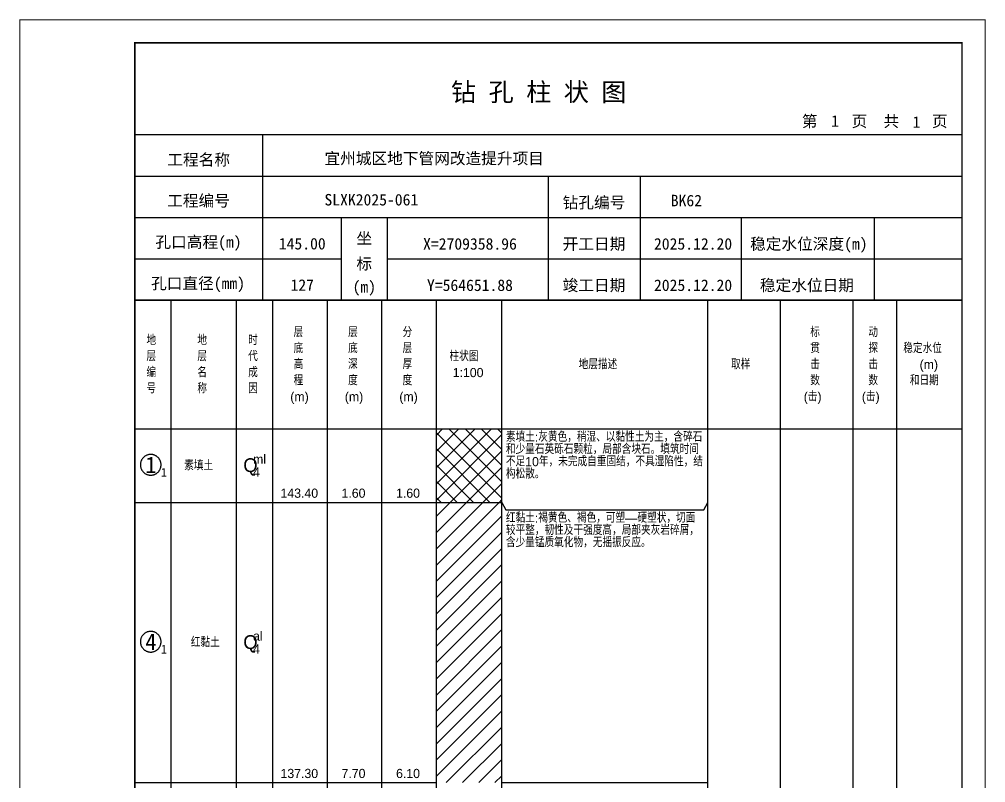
# Model space of a CAD drawing. Header units: millimetres. Extents: x 12489 to 89920, y 4630 to 4927.
# Drawn here: x 25909.3 to 26119.6, y 4760.7 to 4926.8 of the extents above; entities that cross this region are included whole.
import ezdxf
from ezdxf.enums import TextEntityAlignment as Align

# ---------------------------------------------------------------- set-up
doc = ezdxf.new("R2010")
doc.units = ezdxf.units.MM
doc.layers.add('ZZT_TC', color=7, linetype='Continuous')
doc.styles.add('成果图图块', font='', dxfattribs={"height": 2.5})
doc.styles.add('成果图模板', font='')
doc.styles.add('成果图模板标题', font='simhei.ttf')
doc.styles.add('成果图表体', font='Comfont.shx', dxfattribs={"height": 2, "bigfont": 'Hztxt12a.shx'})
doc.styles.get('成果图图块').set_extended_font_data('FangSong_GB2312')
doc.styles.get('成果图模板').set_extended_font_data('FangSong_GB2312')

# ---------------------------------------------------------------- blocks, each defined once
blk = doc.blocks.new('DCBH-1-1-1046', base_point=(0.3, -0.11))
at = {"layer": 'ZZT_TC', "color": 7}
blk.add_polyline3d([(-0.19, 2.31, 0), (-0.3, 2.31, 0), (-0.41, 2.3, 0), (-0.52, 2.29, 0), (-0.63, 2.27, 0), (-0.73, 2.24, 0), (-0.84, 2.21, 0), (-0.95, 2.18, 0), (-1.05, 2.14, 0), (-1.15, 2.09, 0), (-1.25, 2.04, 0), (-1.35, 1.99, 0), (-1.44, 1.93, 0), (-1.53, 1.87, 0), (-1.62, 1.8, 0), (-1.7, 1.73, 0), (-1.78, 1.65, 0), (-1.86, 1.57, 0), (-1.93, 1.49, 0), (-2, 1.4, 0), (-2.06, 1.31, 0), (-2.12, 1.22, 0), (-2.17, 1.12, 0), (-2.22, 1.02, 0), (-2.27, 0.92, 0), (-2.31, 0.82, 0), (-2.34, 0.71, 0), (-2.37, 0.61, 0), (-2.4, 0.5, 0), (-2.41, 0.39, 0), (-2.43, 0.28, 0), (-2.44, 0.17, 0), (-2.44, 0.06, 0), (-2.44, -0.05, 0), (-2.43, -0.16, 0), (-2.41, -0.27, 0), (-2.4, -0.38, 0), (-2.37, -0.49, 0), (-2.34, -0.6, 0), (-2.31, -0.7, 0), (-2.27, -0.8, 0), (-2.22, -0.9, 0), (-2.17, -1, 0), (-2.12, -1.1, 0), (-2.06, -1.19, 0), (-2, -1.28, 0), (-1.93, -1.37, 0), (-1.86, -1.45, 0), (-1.78, -1.53, 0), (-1.7, -1.61, 0), (-1.62, -1.68, 0), (-1.53, -1.75, 0), (-1.44, -1.81, 0), (-1.35, -1.87, 0), (-1.25, -1.93, 0), (-1.15, -1.98, 0), (-1.05, -2.02, 0), (-0.95, -2.06, 0), (-0.84, -2.1, 0), (-0.73, -2.13, 0), (-0.63, -2.15, 0), (-0.52, -2.17, 0), (-0.41, -2.18, 0), (-0.3, -2.19, 0), (-0.19, -2.19, 0), (-0.08, -2.19, 0), (0.03, -2.18, 0), (0.14, -2.17, 0), (0.25, -2.15, 0), (0.36, -2.13, 0), (0.47, -2.1, 0), (0.57, -2.06, 0), (0.67, -2.02, 0), (0.77, -1.98, 0), (0.87, -1.93, 0), (0.97, -1.87, 0), (1.06, -1.81, 0), (1.15, -1.75, 0), (1.24, -1.68, 0), (1.32, -1.61, 0), (1.4, -1.53, 0), (1.48, -1.45, 0), (1.55, -1.37, 0), (1.62, -1.28, 0), (1.68, -1.19, 0), (1.74, -1.1, 0), (1.8, -1, 0), (1.85, -0.9, 0), (1.89, -0.8, 0), (1.93, -0.7, 0), (1.97, -0.6, 0), (2, -0.49, 0), (2.02, -0.38, 0), (2.04, -0.27, 0), (2.05, -0.16, 0), (2.06, -0.05, 0), (2.06, 0.06, 0), (2.06, 0.17, 0), (2.05, 0.28, 0), (2.04, 0.39, 0), (2.02, 0.5, 0), (2, 0.61, 0), (1.97, 0.71, 0), (1.93, 0.82, 0), (1.89, 0.92, 0), (1.85, 1.02, 0), (1.8, 1.12, 0), (1.74, 1.22, 0), (1.68, 1.31, 0), (1.62, 1.4, 0), (1.55, 1.49, 0), (1.48, 1.57, 0), (1.4, 1.65, 0), (1.32, 1.73, 0), (1.24, 1.8, 0), (1.15, 1.87, 0), (1.06, 1.93, 0), (0.97, 1.99, 0), (0.87, 2.04, 0), (0.77, 2.09, 0), (0.67, 2.14, 0), (0.57, 2.18, 0), (0.47, 2.21, 0), (0.36, 2.24, 0), (0.25, 2.27, 0), (0.14, 2.29, 0), (0.03, 2.3, 0), (-0.08, 2.31, 0), (-0.19, 2.31, 0)], dxfattribs=at)
at = {"style": '成果图图块'}
blk.add_text('1', height=3.57, dxfattribs=at).set_placement((-0.16, -1.74), align=Align.CENTER)
blk.add_text('1', height=1.91, dxfattribs=at).set_placement((2.03, -2.53))
blk = doc.blocks.new('DCBH-1-1-1047', base_point=(0.3, -0.11))
at = {"layer": 'ZZT_TC', "color": 7}
blk.add_polyline3d([(-0.19, 2.31, 0), (-0.3, 2.31, 0), (-0.41, 2.3, 0), (-0.52, 2.29, 0), (-0.63, 2.27, 0), (-0.73, 2.24, 0), (-0.84, 2.21, 0), (-0.95, 2.18, 0), (-1.05, 2.14, 0), (-1.15, 2.09, 0), (-1.25, 2.04, 0), (-1.35, 1.99, 0), (-1.44, 1.93, 0), (-1.53, 1.87, 0), (-1.62, 1.8, 0), (-1.7, 1.73, 0), (-1.78, 1.65, 0), (-1.86, 1.57, 0), (-1.93, 1.49, 0), (-2, 1.4, 0), (-2.06, 1.31, 0), (-2.12, 1.22, 0), (-2.17, 1.12, 0), (-2.22, 1.02, 0), (-2.27, 0.92, 0), (-2.31, 0.82, 0), (-2.34, 0.71, 0), (-2.37, 0.61, 0), (-2.4, 0.5, 0), (-2.41, 0.39, 0), (-2.43, 0.28, 0), (-2.44, 0.17, 0), (-2.44, 0.06, 0), (-2.44, -0.05, 0), (-2.43, -0.16, 0), (-2.41, -0.27, 0), (-2.4, -0.38, 0), (-2.37, -0.49, 0), (-2.34, -0.6, 0), (-2.31, -0.7, 0), (-2.27, -0.8, 0), (-2.22, -0.9, 0), (-2.17, -1, 0), (-2.12, -1.1, 0), (-2.06, -1.19, 0), (-2, -1.28, 0), (-1.93, -1.37, 0), (-1.86, -1.45, 0), (-1.78, -1.53, 0), (-1.7, -1.61, 0), (-1.62, -1.68, 0), (-1.53, -1.75, 0), (-1.44, -1.81, 0), (-1.35, -1.87, 0), (-1.25, -1.93, 0), (-1.15, -1.98, 0), (-1.05, -2.02, 0), (-0.95, -2.06, 0), (-0.84, -2.1, 0), (-0.73, -2.13, 0), (-0.63, -2.15, 0), (-0.52, -2.17, 0), (-0.41, -2.18, 0), (-0.3, -2.19, 0), (-0.19, -2.19, 0), (-0.08, -2.19, 0), (0.03, -2.18, 0), (0.14, -2.17, 0), (0.25, -2.15, 0), (0.36, -2.13, 0), (0.47, -2.1, 0), (0.57, -2.06, 0), (0.67, -2.02, 0), (0.77, -1.98, 0), (0.87, -1.93, 0), (0.97, -1.87, 0), (1.06, -1.81, 0), (1.15, -1.75, 0), (1.24, -1.68, 0), (1.32, -1.61, 0), (1.4, -1.53, 0), (1.48, -1.45, 0), (1.55, -1.37, 0), (1.62, -1.28, 0), (1.68, -1.19, 0), (1.74, -1.1, 0), (1.8, -1, 0), (1.85, -0.9, 0), (1.89, -0.8, 0), (1.93, -0.7, 0), (1.97, -0.6, 0), (2, -0.49, 0), (2.02, -0.38, 0), (2.04, -0.27, 0), (2.05, -0.16, 0), (2.06, -0.05, 0), (2.06, 0.06, 0), (2.06, 0.17, 0), (2.05, 0.28, 0), (2.04, 0.39, 0), (2.02, 0.5, 0), (2, 0.61, 0), (1.97, 0.71, 0), (1.93, 0.82, 0), (1.89, 0.92, 0), (1.85, 1.02, 0), (1.8, 1.12, 0), (1.74, 1.22, 0), (1.68, 1.31, 0), (1.62, 1.4, 0), (1.55, 1.49, 0), (1.48, 1.57, 0), (1.4, 1.65, 0), (1.32, 1.73, 0), (1.24, 1.8, 0), (1.15, 1.87, 0), (1.06, 1.93, 0), (0.97, 1.99, 0), (0.87, 2.04, 0), (0.77, 2.09, 0), (0.67, 2.14, 0), (0.57, 2.18, 0), (0.47, 2.21, 0), (0.36, 2.24, 0), (0.25, 2.27, 0), (0.14, 2.29, 0), (0.03, 2.3, 0), (-0.08, 2.31, 0), (-0.19, 2.31, 0)], dxfattribs=at)
at = {"style": '成果图图块'}
blk.add_text('4', height=3.57, dxfattribs=at).set_placement((-0.16, -1.74), align=Align.CENTER)
blk.add_text('1', height=1.91, dxfattribs=at).set_placement((2.03, -2.53))
blk = doc.blocks.new('钻孔柱状图路桥昇龙制图梁世成校核莫家里.dwg62', base_point=(25, 236))
for p, q in [((52.82, 236), (52.82, 272)), ((25, 263), (205, 263)), ((115, 236), (115, 263)), ((135, 236), (135, 263)), ((25, 254), (205, 254)), ((70, 236), (70, 254)), ((80, 236), (80, 254)), ((157, 236), (157, 254)), ((185.95, 236), (185.95, 254)), ((25, 245), (70, 245)), ((80, 245), (205, 245))]:
    blk.add_line(p, q)
for points, const_width in [([(0, 0), (210, 0), (210, 297), (0, 297)], 0.25), ([(25, 5), (205, 5), (205, 292), (25, 292)], 0.3)]:
    blk.add_lwpolyline(points, close=True, dxfattribs=dict(const_width=const_width))
at = {"const_width": 0.3}
for points in [[(25, 272), (205, 272)], [(25, 236), (205, 236)]]:
    blk.add_lwpolyline(points, dxfattribs=at)
for s, height, style, p in [('钻 孔 柱 状 图', 4, '成果图模板标题', (93.8, 279.31)), ('第', 2.5, '成果图模板', (170.12, 273.7)), ('页', 2.5, '成果图模板', (180.96, 273.7)), ('共', 2.5, '成果图模板', (187.88, 273.7)), ('页', 2.5, '成果图模板', (198.44, 273.7)), ('工程名称', 2.5, '成果图模板', (32.07, 265.32)), ('宜州城区地下管网改造提升项目', 2.5, '成果图模板', (66.26, 265.61)), ('工程编号', 2.5, '成果图模板', (32.05, 256.41)), ('SLXK2025-061', 2.5, '成果图模板', (66.26, 256.61)), ('钻孔编号', 2.5, '成果图模板', (118.08, 256)), ('BK62', 2.5, '成果图模板', (141.61, 256.43)), ('孔口高程(m)', 2.5, '成果图模板', (29.48, 247.41)), ('坐', 2.5, '成果图模板', (73.21, 248.24)), ('开工日期', 2.5, '成果图模板', (118.08, 247)), ('稳定水位深度(m)', 2.5, '成果图模板', (158.86, 247)), ('标', 2.5, '成果图模板', (73.21, 242.7)), ('孔口直径(mm)', 2.5, '成果图模板', (28.54, 238.41)), ('(m) ', 2.5, '成果图模板', (72.38, 237.65)), ('竣工日期', 2.5, '成果图模板', (118.08, 238)), ('稳定水位日期', 2.5, '成果图模板', (160.99, 238))]:
    blk.add_text(s, height=height, dxfattribs=dict(style=style)).set_placement(p)
at = {"style": '成果图模板'}
for s, p in [('1', (177.35, 273.74)), ('1', (195.08, 273.53)), ('145.00', (61.43, 247.04)), ('X=2709358.96', (97.92, 247)), ('2025.12.20', (146.46, 247)), ('127', (61.43, 238.04)), ('Y=564651.88', (97.92, 238)), ('2025.12.20', (146.46, 238))]:
    blk.add_text(s, height=2.5, dxfattribs=at).set_placement(p, align=Align.CENTER)

msp = doc.modelspace()

# ---------------------------------------------------------------- hatches: boundary and pattern name
at = {"linetype": 'Continuous'}
h = msp.add_hatch(dxfattribs=at)
h.set_pattern_fill('GKSTT', scale=0.5, style=0, pattern_type=2)
h.set_pattern_definition([(45, (0, 0), (-1.76776695, 1.76776695), []), (135, (0, 0), (-1.76776695, -1.76776695), [])])
h.paths.add_polyline_path([(26000.06, 4821.71), (26014.29, 4821.71), (26014.29, 4837.71), (26000.06, 4837.71)])
h = msp.add_hatch(dxfattribs=at)
h.set_pattern_fill('GKNXT', scale=0.5, style=0, pattern_type=2)
h.set_pattern_definition([(45, (0, 0), (-1.76776695, 1.76776695), [])])
h.paths.add_polyline_path([(26000.06, 4760.71), (26014.29, 4760.71), (26014.29, 4821.71), (26000.06, 4821.71)])

# ---------------------------------------------------------------- linework, layer by layer
at = {"color": 0}
for p, q in [((25934.45, 4837.71), (25942.35, 4837.71)), ((25934.45, 4821.71), (25934.45, 4837.71)), ((25942.35, 4821.71), (25942.35, 4837.71)), ((25934.45, 4821.71), (25942.35, 4821.71)), ((25934.45, 4821.71), (25942.35, 4821.71)), ((25934.45, 4760.71), (25934.45, 4821.71)), ((25942.35, 4760.71), (25942.35, 4821.71)), ((25934.45, 4760.71), (25942.35, 4760.71))]:
    msp.add_line(p, q, dxfattribs=at)
for points in [[(25934.45, 4865.71), (25942.35, 4865.71)], [(25934.45, 4837.71), (25934.45, 4865.71)], [(25942.35, 4837.71), (25942.35, 4865.71)], [(25942.35, 4865.71), (25956.58, 4865.71)], [(25942.35, 4837.71), (25942.35, 4865.71)], [(25956.58, 4837.71), (25956.58, 4865.71)], [(25956.58, 4865.71), (25964.49, 4865.71)], [(25956.58, 4837.71), (25956.58, 4865.71)], [(25964.49, 4837.71), (25964.49, 4865.71)], [(25964.49, 4865.71), (25976.35, 4865.71)], [(25964.49, 4837.71), (25964.49, 4865.71)], [(25976.35, 4837.71), (25976.35, 4865.71)], [(25976.35, 4865.71), (25988.2, 4865.71)], [(25976.35, 4837.71), (25976.35, 4865.71)], [(25988.2, 4837.71), (25988.2, 4865.71)], [(25988.2, 4865.71), (26000.06, 4865.71)], [(25988.2, 4837.71), (25988.2, 4865.71)], [(26000.06, 4837.71), (26000.06, 4865.71)], [(26000.06, 4865.71), (26014.29, 4865.71)], [(26000.06, 4837.71), (26000.06, 4865.71)], [(26014.29, 4837.71), (26014.29, 4865.71)], [(26014.29, 4865.71), (26059.11, 4865.71)], [(26014.29, 4837.71), (26014.29, 4865.71)], [(26059.11, 4837.71), (26059.11, 4865.71)], [(26059.11, 4865.71), (26074.92, 4865.71)], [(26059.11, 4837.71), (26059.11, 4865.71)], [(26074.92, 4837.71), (26074.92, 4865.71)], [(26074.92, 4865.71), (26090.73, 4865.71)], [(26074.92, 4837.71), (26074.92, 4865.71)], [(26090.73, 4837.71), (26090.73, 4865.71)], [(26090.73, 4865.71), (26100.22, 4865.71)], [(26090.73, 4837.71), (26090.73, 4865.71)], [(26100.22, 4837.71), (26100.22, 4865.71)], [(26100.22, 4865.71), (26114.45, 4865.71)], [(26100.22, 4837.71), (26100.22, 4865.71)], [(26114.45, 4837.71), (26114.45, 4865.71)], [(25934.45, 4837.71), (25942.35, 4837.71)], [(25934.45, 4643.71), (25934.45, 4837.71)], [(25934.45, 4837.71), (25942.35, 4837.71)], [(25942.35, 4643.71), (25942.35, 4837.71)], [(25942.35, 4837.71), (25956.58, 4837.71)], [(25942.35, 4643.71), (25942.35, 4837.71)], [(25942.35, 4837.71), (25956.58, 4837.71)], [(25942.35, 4837.71), (25956.58, 4837.71)], [(25942.35, 4821.71), (25942.35, 4837.71)], [(25956.58, 4643.71), (25956.58, 4837.71)], [(25956.58, 4821.71), (25956.58, 4837.71)], [(25956.58, 4837.71), (25964.49, 4837.71)], [(25956.58, 4643.71), (25956.58, 4837.71)], [(25956.58, 4837.71), (25964.49, 4837.71)], [(25956.58, 4837.71), (25964.49, 4837.71)], [(25956.58, 4821.71), (25956.58, 4837.71)], [(25964.49, 4643.71), (25964.49, 4837.71)], [(25964.49, 4821.71), (25964.49, 4837.71)], [(25964.49, 4837.71), (25976.35, 4837.71)], [(25964.49, 4643.71), (25964.49, 4837.71)], [(25964.49, 4837.71), (25976.35, 4837.71)], [(25964.49, 4837.71), (25976.35, 4837.71)], [(25964.49, 4821.71), (25964.49, 4837.71)], [(25976.35, 4643.71), (25976.35, 4837.71)], [(25976.35, 4821.71), (25976.35, 4837.71)], [(25976.35, 4837.71), (25988.2, 4837.71)], [(25976.35, 4643.71), (25976.35, 4837.71)], [(25976.35, 4837.71), (25988.2, 4837.71)], [(25976.35, 4837.71), (25988.2, 4837.71)], [(25976.35, 4821.71), (25976.35, 4837.71)], [(25988.2, 4643.71), (25988.2, 4837.71)], [(25988.2, 4821.71), (25988.2, 4837.71)], [(25988.2, 4837.71), (26000.06, 4837.71)], [(25988.2, 4643.71), (25988.2, 4837.71)], [(25988.2, 4837.71), (26000.06, 4837.71)], [(25988.2, 4837.71), (26000.06, 4837.71)], [(25988.2, 4821.71), (25988.2, 4837.71)], [(26000.06, 4643.71), (26000.06, 4837.71)], [(26000.06, 4821.71), (26000.06, 4837.71)], [(26000.06, 4837.71), (26014.29, 4837.71)], [(26000.06, 4643.71), (26000.06, 4837.71)], [(26000.06, 4837.71), (26014.29, 4837.71)], [(26014.29, 4643.71), (26014.29, 4837.71)], [(26014.29, 4837.71), (26059.11, 4837.71)], [(26014.29, 4643.71), (26014.29, 4837.71)], [(26014.29, 4837.71), (26059.11, 4837.71)], [(26014.29, 4821.71), (26014.29, 4837.71)], [(26059.11, 4643.71), (26059.11, 4837.71)], [(26059.11, 4821.71), (26059.11, 4837.71)], [(26059.11, 4837.71), (26074.92, 4837.71)], [(26059.11, 4643.71), (26059.11, 4837.71)], [(26059.11, 4837.71), (26074.92, 4837.71)], [(26074.92, 4643.71), (26074.92, 4837.71)], [(26074.92, 4837.71), (26090.73, 4837.71)], [(26074.92, 4643.71), (26074.92, 4837.71)], [(26074.92, 4837.71), (26090.73, 4837.71)], [(26090.73, 4643.71), (26090.73, 4837.71)], [(26090.73, 4837.71), (26100.22, 4837.71)], [(26090.73, 4643.71), (26090.73, 4837.71)], [(26090.73, 4837.71), (26100.22, 4837.71)], [(26100.22, 4643.71), (26100.22, 4837.71)], [(26100.22, 4837.71), (26114.45, 4837.71)], [(26100.22, 4643.71), (26100.22, 4837.71)], [(26100.22, 4837.71), (26114.45, 4837.71)], [(26114.45, 4643.71), (26114.45, 4837.71)], [(25942.35, 4821.71), (25956.58, 4821.71)], [(25942.35, 4821.71), (25956.58, 4821.71)], [(25942.35, 4760.71), (25942.35, 4821.71)], [(25956.58, 4760.71), (25956.58, 4821.71)], [(25956.58, 4821.71), (25964.49, 4821.71)], [(25956.58, 4821.71), (25964.49, 4821.71)], [(25956.58, 4760.71), (25956.58, 4821.71)], [(25964.49, 4760.71), (25964.49, 4821.71)], [(25964.49, 4821.71), (25976.35, 4821.71)], [(25964.49, 4821.71), (25976.35, 4821.71)], [(25964.49, 4760.71), (25964.49, 4821.71)], [(25976.35, 4760.71), (25976.35, 4821.71)], [(25976.35, 4821.71), (25988.2, 4821.71)], [(25976.35, 4821.71), (25988.2, 4821.71)], [(25976.35, 4760.71), (25976.35, 4821.71)], [(25988.2, 4760.71), (25988.2, 4821.71)], [(25988.2, 4821.71), (26000.06, 4821.71)], [(25988.2, 4821.71), (26000.06, 4821.71)], [(25988.2, 4760.71), (25988.2, 4821.71)], [(26000.06, 4760.71), (26000.06, 4821.71)], [(26014.29, 4821.71), (26015.19, 4820.11)], [(26014.29, 4760.71), (26014.29, 4821.71)], [(26058.22, 4820.11), (26059.11, 4821.71)], [(26059.11, 4760.71), (26059.11, 4821.71)], [(26015.19, 4820.11), (26058.22, 4820.11)], [(25942.35, 4760.71), (25956.58, 4760.71)], [(25956.58, 4760.71), (25964.49, 4760.71)], [(25964.49, 4760.71), (25976.35, 4760.71)], [(25976.35, 4760.71), (25988.2, 4760.71)], [(25988.2, 4760.71), (26000.06, 4760.71)], [(26014.29, 4760.71), (26059.11, 4760.71)]]:
    msp.add_lwpolyline(points, dxfattribs=at)
at = {"color": 7, "flags": 128}
msp.add_lwpolyline([(26000.06, 4821.71), (26014.29, 4821.71)], dxfattribs=at)

# ---------------------------------------------------------------- block references
for name, p in [('钻孔柱状图路桥昇龙制图梁世成校核莫家里.dwg62', (25934.45, 4865.71)), ('DCBH-1-1-1046', (25938.4, 4829.71)), ('DCBH-1-1-1047', (25938.4, 4791.21))]:
    msp.add_blockref(name, p)

# ---------------------------------------------------------------- texts
at = {"color": 0, "style": '成果图表体'}
for s, height, p in [('层', 2, (25969, 4857.71)), ('层', 2, (25980.85, 4857.71)), ('分', 2, (25992.71, 4857.71)), ('标', 2, (26081.41, 4857.71)), ('动', 2, (26094.05, 4857.71)), ('地', 2, (25936.98, 4855.96)), ('地', 2, (25948.05, 4855.96)), ('时', 2, (25959.11, 4855.96)), ('底', 2, (25969, 4854.21)), ('底', 2, (25980.85, 4854.21)), ('层', 2, (25992.71, 4854.21)), ('贯', 2, (26081.41, 4854.21)), ('探', 2, (26094.05, 4854.21)), ('稳定水位', 2, (26101.65, 4854.21)), ('层', 2, (25936.98, 4852.46)), ('层', 2, (25948.05, 4852.46)), ('代', 2, (25959.11, 4852.46)), ('高', 2, (25969, 4850.71)), ('深', 2, (25980.85, 4850.71)), ('厚', 2, (25992.71, 4850.71)), ('柱状图', 2, (26002.91, 4852.46)), ('地层描述', 2, (26031.02, 4850.71)), ('取样', 2, (26064.18, 4850.71)), ('击', 2, (26081.41, 4850.71)), ('击', 2, (26094.05, 4850.71)), ('(m)', 2, (26105.2, 4850.71)), ('编', 2, (25936.98, 4848.96)), ('名', 2, (25948.05, 4848.96)), ('成', 2, (25959.11, 4848.96)), ('1:100', 2, (26003.62, 4848.96)), ('程', 2, (25969, 4847.21)), ('度', 2, (25980.85, 4847.21)), ('度', 2, (25992.71, 4847.21)), ('数', 2, (26081.41, 4847.21)), ('数', 2, (26094.05, 4847.21)), ('和日期', 2, (26103.07, 4847.21)), ('号', 2, (25936.98, 4845.46)), ('称', 2, (25948.05, 4845.46)), ('因', 2, (25959.11, 4845.46)), ('(m)', 2, (25968.28, 4843.71)), ('(m)', 2, (25980.14, 4843.71)), ('(m)', 2, (25992, 4843.71)), ('(击)', 2, (26079.99, 4843.71)), ('(击)', 2, (26092.63, 4843.71)), ('ml', 2, (25960.18, 4830.11)), ('素填土', 2, (25945.2, 4828.71)), ('Q', 3, (25958.05, 4828.31)), ('4', 2, (25960.18, 4827.31)), ('143.40', 2, (25966.15, 4822.71)), ('1.60', 2, (25979.43, 4822.71)), ('1.60', 2, (25991.29, 4822.71)), ('al', 2, (25960.18, 4791.61)), ('红黏土', 2, (25946.63, 4790.21)), ('Q', 3, (25958.05, 4789.81)), ('4', 2, (25960.18, 4788.81)), ('137.30', 2, (25966.15, 4761.71)), ('7.70', 2, (25979.43, 4761.71)), ('6.10', 2, (25991.29, 4761.71))]:
    msp.add_text(s, height=height, dxfattribs=at).set_placement(p)
at = {"color": 0, "char_height": 2, "width": 43.0292, "attachment_point": 1, "line_spacing_factor": 0.8, "style": '成果图表体'}
for s, insert in [('素填土:灰黄色，稍湿、以黏性土为主，含碎石和少量石英砾石颗粒，局部含块石。填筑时间不足10年，未完成自重固结，不具湿陷性，结构松散。', (26015.19, 4836.91)), ('红黏土:褐黄色、褐色，可塑—硬塑状，切面较平整，韧性及干强度高，局部夹灰岩碎屑，含少量锰质氧化物，无摇振反应。', (26015.19, 4819.31))]:
    msp.add_mtext(s, dxfattribs=dict(at, insert=insert))

doc.saveas('drawing.dxf')
